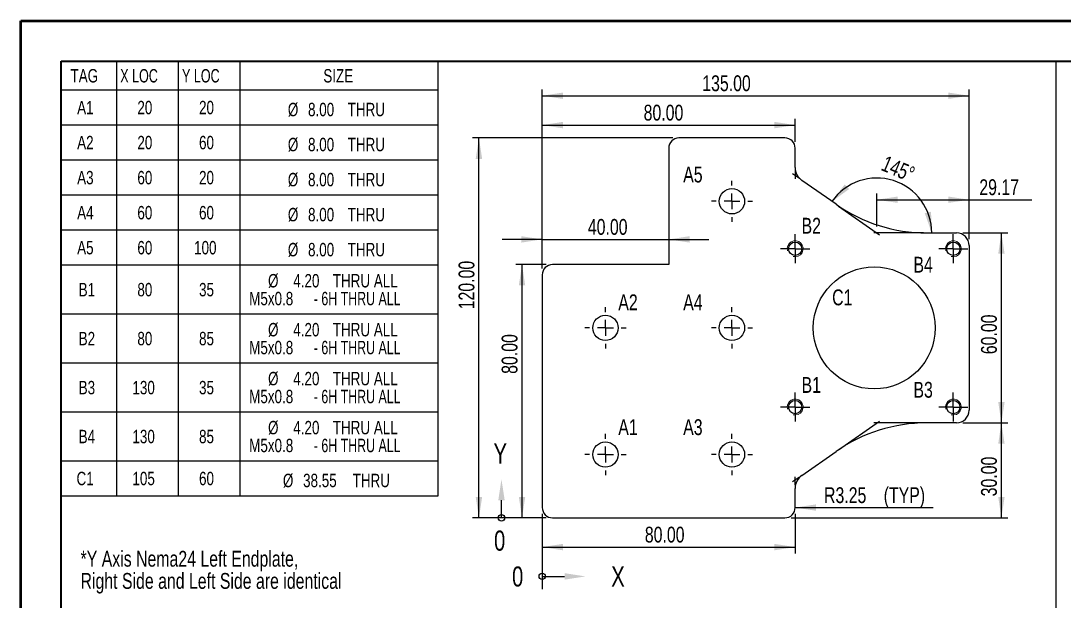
# Model space of a CAD drawing. Header units: millimetres. Extents: x 0 to 279, y 0 to 216.
# Drawn here: x 0 to 164.9, y 124.3 to 215.9 of the extents above; entities that cross this region are included whole.
import ezdxf

# ---------------------------------------------------------------- set-up
doc = ezdxf.new("R2010")
doc.units = ezdxf.units.MM
doc.layers.add('DIM', color=1, linetype='Continuous')
doc.layers.add('PAGE_BORDER', color=7, linetype='Continuous')
doc.styles.add('SLDTEXTSTYLE0', font='TXT', dxfattribs={"width": 0.75})
doc.styles.add('SLDTEXTSTYLE1', font='TXT', dxfattribs={"width": 0.7})
doc.styles.add('SLDTEXTSTYLE2', font='TXT', dxfattribs={"width": 0.692308})
doc.dimstyles.new('SLDDIMSTYLE0', dxfattribs={"dimtxt": 2.5, "dimasz": 3.302, "dimexe": 0, "dimexo": 0.0625, "dimtad": 1, "dimlfac": 2, "dimrnd": 1e-09, "dimzin": 12, "dimdsep": 46, "dimtxsty": 'SLDTEXTSTYLE0', "dimsah": 1, "dimcen": 0.09, "dimadec": 0, "dimazin": 3, "dimtfac": 1, "dimtofl": 0, "dimtmove": 0, "dimatfit": 3, "dimfxl": 0, "dimfrac": 2, "dimtolj": 1, "dimtzin": 12, "dimarcsym": 0})
doc.dimstyles.new('SLDDIMSTYLE1', dxfattribs={"dimtxt": 2.5, "dimasz": 3.302, "dimexe": 0, "dimexo": 0.0625, "dimtad": 1, "dimlfac": 2, "dimrnd": 1e-09, "dimzin": 4, "dimdsep": 46, "dimtxsty": 'SLDTEXTSTYLE0', "dimsah": 1, "dimcen": 0.09, "dimadec": 0, "dimazin": 1, "dimtfac": 1, "dimtofl": 0, "dimtmove": 0, "dimatfit": 3, "dimfxl": 0, "dimfrac": 2, "dimtolj": 1, "dimtzin": 12, "dimarcsym": 0})
doc.dimstyles.new('SLDDIMSTYLE2', dxfattribs={"dimtxt": 2.5, "dimasz": 3.302, "dimexe": 0, "dimexo": 0.0625, "dimtad": 1, "dimlfac": 2, "dimrnd": 1e-09, "dimzin": 4, "dimdsep": 46, "dimtxsty": 'SLDTEXTSTYLE0', "dimsah": 1, "dimcen": 0.09, "dimadec": 0, "dimazin": 1, "dimtfac": 1, "dimtmove": 0, "dimatfit": 0, "dimfxl": 0, "dimfrac": 2, "dimtolj": 1, "dimtzin": 12, "dimarcsym": 0})
doc.dimstyles.new('SLDDIMSTYLE3', dxfattribs={"dimtxt": 2.5, "dimasz": 3.302, "dimexe": 0, "dimexo": 0.0625, "dimtad": 1, "dimlfac": 2, "dimrnd": 1e-09, "dimzin": 12, "dimdsep": 46, "dimtxsty": 'SLDTEXTSTYLE0', "dimsah": 1, "dimcen": 0, "dimadec": 0, "dimazin": 3, "dimtfac": 1, "dimtofl": 0, "dimtmove": 0, "dimatfit": 3, "dimfxl": 0, "dimfrac": 2, "dimtolj": 1, "dimtzin": 12, "dimarcsym": 0})
doc.dimstyles.new('SLDDIMSTYLE4', dxfattribs={"dimtxt": 2.5, "dimasz": 3.302, "dimexe": 0, "dimexo": 0.0625, "dimtad": 1, "dimdec": 4, "dimlfac": 2, "dimzin": 12, "dimdsep": 46, "dimtxsty": 'SLDTEXTSTYLE0', "dimsah": 1, "dimcen": 0.09, "dimazin": 3, "dimtfac": 1, "dimtofl": 0, "dimtmove": 0, "dimatfit": 3, "dimfxl": 0, "dimfrac": 2, "dimtolj": 1, "dimtzin": 12, "dimarcsym": 0})

# ---------------------------------------------------------------- blocks, each defined once
blk = doc.blocks.new('SW_NOTE_0')
at = {"layer": 'DIM', "color": 0, "char_height": 2.5, "attachment_point": 1, "style": 'SLDTEXTSTYLE0'}
for s, insert in [('*Y Axis Nema24 Left Endplate,', (0, 3.22)), ('Right Side and Left Side are identical', (0, -0.28))]:
    blk.add_mtext(s, dxfattribs=dict(at, insert=insert))
blk = doc.blocks.new('SW_TABLEANNOTATION_0')
at = {"layer": 'PAGE_BORDER', "color": 0}
for p, q in [((0, 0), (0, -68.54)), ((59.61, 0), (0, 0)), ((8.75, 0), (8.75, -4.42)), ((18.52, 0), (18.52, -4.42)), ((28.25, 0), (28.25, -4.42)), ((59.61, -68.54), (59.61, 0)), ((0, -4.42), (59.61, -4.42)), ((8.75, -4.42), (8.75, -68.54)), ((18.52, -4.42), (18.52, -68.54)), ((28.25, -4.42), (28.25, -68.54)), ((0, -9.95), (59.61, -9.95)), ((0, -15.48), (59.61, -15.48)), ((0, -21.01), (59.61, -21.01)), ((0, -26.55), (59.61, -26.55)), ((0, -32.08), (59.61, -32.08)), ((0, -39.81), (59.61, -39.81)), ((0, -47.54), (59.61, -47.54)), ((0, -55.27), (59.61, -55.27)), ((0, -63.01), (59.61, -63.01)), ((0, -68.54), (59.61, -68.54))]:
    blk.add_line(p, q, dxfattribs=at)
at = {"layer": 'PAGE_BORDER', "color": 0, "attachment_point": 1}
for s, insert, char_height, style in [('TAG', (1.5, -1.15), 2.117, 'SLDTEXTSTYLE0'), ('X LOC', (9.36, -1.15), 2.117, 'SLDTEXTSTYLE1'), ('Y LOC', (19.13, -1.15), 2.117, 'SLDTEXTSTYLE1'), ('SIZE', (41.47, -1.15), 2.117, 'SLDTEXTSTYLE0'), ('A1', (2.55, -6.17), 2.117, 'SLDTEXTSTYLE0'), ('20', (12.07, -6.17), 2.117, 'SLDTEXTSTYLE0'), ('20', (21.82, -6.17), 2.117, 'SLDTEXTSTYLE0'), ('%%c', (35.86, -6.48), 2.117, 'SLDTEXTSTYLE0'), ('8.00', (39.05, -6.48), 2.117, 'SLDTEXTSTYLE0'), ('THRU', (45.32, -6.48), 2.117, 'SLDTEXTSTYLE0'), ('A2', (2.55, -11.7), 2.117, 'SLDTEXTSTYLE0'), ('20', (12.07, -11.7), 2.117, 'SLDTEXTSTYLE0'), ('60', (21.82, -11.7), 2.117, 'SLDTEXTSTYLE0'), ('%%c', (35.86, -12.01), 2.117, 'SLDTEXTSTYLE0'), ('8.00', (39.05, -12.01), 2.117, 'SLDTEXTSTYLE0'), ('THRU', (45.32, -12.01), 2.117, 'SLDTEXTSTYLE0'), ('A3', (2.55, -17.24), 2.117, 'SLDTEXTSTYLE0'), ('60', (12.07, -17.24), 2.117, 'SLDTEXTSTYLE0'), ('20', (21.82, -17.24), 2.117, 'SLDTEXTSTYLE0'), ('%%c', (35.86, -17.55), 2.117, 'SLDTEXTSTYLE0'), ('8.00', (39.05, -17.55), 2.117, 'SLDTEXTSTYLE0'), ('THRU', (45.32, -17.55), 2.117, 'SLDTEXTSTYLE0'), ('A4', (2.55, -22.77), 2.117, 'SLDTEXTSTYLE0'), ('60', (12.07, -22.77), 2.117, 'SLDTEXTSTYLE0'), ('60', (21.82, -22.77), 2.117, 'SLDTEXTSTYLE0'), ('%%c', (35.86, -23.08), 2.117, 'SLDTEXTSTYLE0'), ('8.00', (39.05, -23.08), 2.117, 'SLDTEXTSTYLE0'), ('THRU', (45.32, -23.08), 2.117, 'SLDTEXTSTYLE0'), ('A5', (2.55, -28.3), 2.117, 'SLDTEXTSTYLE0'), ('60', (12.07, -28.3), 2.117, 'SLDTEXTSTYLE0'), ('100', (21.04, -28.3), 2.117, 'SLDTEXTSTYLE0'), ('%%c', (35.86, -28.61), 2.117, 'SLDTEXTSTYLE0'), ('8.00', (39.05, -28.61), 2.117, 'SLDTEXTSTYLE0'), ('THRU', (45.32, -28.61), 2.117, 'SLDTEXTSTYLE0'), ('%%c', (32.73, -33.52), 2.117, 'SLDTEXTSTYLE0'), ('4.20', (36.72, -33.52), 2.117, 'SLDTEXTSTYLE0'), ('THRU ALL', (42.97, -33.52), 2.117, 'SLDTEXTSTYLE0'), ('B1', (2.79, -34.93), 2.117, 'SLDTEXTSTYLE0'), ('80', (12.07, -34.93), 2.117, 'SLDTEXTSTYLE0'), ('35', (21.82, -34.93), 2.117, 'SLDTEXTSTYLE0'), ('M5x0.8', (29.75, -36.34), 2.117, 'SLDTEXTSTYLE0'), ('- 6H THRU ALL', (39.96, -36.34), 2.1167, 'SLDTEXTSTYLE2'), ('%%c', (32.73, -41.25), 2.117, 'SLDTEXTSTYLE0'), ('4.20', (36.72, -41.25), 2.117, 'SLDTEXTSTYLE0'), ('B2', (2.79, -42.66), 2.117, 'SLDTEXTSTYLE0'), ('80', (12.07, -42.66), 2.117, 'SLDTEXTSTYLE0'), ('85', (21.82, -42.66), 2.117, 'SLDTEXTSTYLE0'), ('THRU ALL', (42.97, -41.25), 2.117, 'SLDTEXTSTYLE0'), ('M5x0.8', (29.75, -44.08), 2.117, 'SLDTEXTSTYLE0'), ('- 6H THRU ALL', (39.96, -44.08), 2.1167, 'SLDTEXTSTYLE2'), ('%%c', (32.73, -48.98), 2.117, 'SLDTEXTSTYLE0'), ('4.20', (36.72, -48.98), 2.117, 'SLDTEXTSTYLE0'), ('THRU ALL', (42.97, -48.98), 2.117, 'SLDTEXTSTYLE0'), ('B3', (2.79, -50.4), 2.117, 'SLDTEXTSTYLE0'), ('130', (11.29, -50.4), 2.117, 'SLDTEXTSTYLE0'), ('35', (21.82, -50.4), 2.117, 'SLDTEXTSTYLE0'), ('M5x0.8', (29.75, -51.81), 2.117, 'SLDTEXTSTYLE0'), ('- 6H THRU ALL', (39.96, -51.81), 2.1167, 'SLDTEXTSTYLE2'), ('%%c', (32.73, -56.72), 2.117, 'SLDTEXTSTYLE0'), ('4.20', (36.72, -56.72), 2.117, 'SLDTEXTSTYLE0'), ('THRU ALL', (42.97, -56.72), 2.117, 'SLDTEXTSTYLE0'), ('B4', (2.79, -58.13), 2.117, 'SLDTEXTSTYLE0'), ('130', (11.29, -58.13), 2.117, 'SLDTEXTSTYLE0'), ('85', (21.82, -58.13), 2.117, 'SLDTEXTSTYLE0'), ('M5x0.8', (29.75, -59.54), 2.117, 'SLDTEXTSTYLE0'), ('- 6H THRU ALL', (39.96, -59.54), 2.1167, 'SLDTEXTSTYLE2'), ('C1', (2.45, -64.76), 2.117, 'SLDTEXTSTYLE0'), ('105', (11.29, -64.76), 2.117, 'SLDTEXTSTYLE0'), ('60', (21.82, -64.76), 2.117, 'SLDTEXTSTYLE0'), ('%%c', (35.08, -65.07), 2.117, 'SLDTEXTSTYLE0'), ('38.55', (38.27, -65.07), 2.117, 'SLDTEXTSTYLE0'), ('THRU', (46.1, -65.07), 2.117, 'SLDTEXTSTYLE0')]:
    blk.add_mtext(s, dxfattribs=dict(at, insert=insert, char_height=char_height, style=style))
blk = doc.blocks.new('_D')
at = {"layer": 'DIM'}
for p, q in [((135.34, 183.41), (135.34, 188.65)), ((149.92, 181.41), (149.92, 188.65)), ((135.34, 187.65), (149.92, 187.65)), ((149.92, 187.65), (159.84, 187.65))]:
    blk.add_line(p, q, dxfattribs=at)
for points in [[(135.34, 187.65), (138.64, 187.15), (138.64, 188.16)], [(149.92, 187.65), (146.62, 188.16), (146.62, 187.15)]]:
    blk.add_solid(points, dxfattribs=at)
at = {"layer": 'DIM', "insert": (151.53, 190.88), "char_height": 2.5, "attachment_point": 1, "style": 'SLDTEXTSTYLE0'}
blk.add_mtext('29.17', dxfattribs=at)
blk = doc.blocks.new('_D_1')
at = {"layer": 'DIM'}
for p, q in [((103.05, 197.41), (71.42, 197.41)), ((72.42, 137.41), (72.42, 197.41)), ((83.05, 137.41), (71.42, 137.41))]:
    blk.add_line(p, q, dxfattribs=at)
for points in [[(72.42, 197.41), (71.91, 194.11), (72.93, 194.11)], [(72.42, 137.41), (72.93, 140.71), (71.91, 140.71)]]:
    blk.add_solid(points, dxfattribs=at)
at = {"layer": 'DIM', "insert": (69.2, 170.34), "char_height": 2.5, "attachment_point": 1, "rotation": 90, "style": 'SLDTEXTSTYLE0'}
blk.add_mtext('120.00', dxfattribs=at)
blk = doc.blocks.new('_D_2')
at = {"layer": 'DIM'}
for p, q in [((83.05, 177.41), (78.23, 177.41)), ((79.23, 137.41), (79.23, 177.41)), ((83.05, 137.41), (78.23, 137.41))]:
    blk.add_line(p, q, dxfattribs=at)
for points in [[(79.23, 177.41), (78.73, 174.11), (79.74, 174.11)], [(79.23, 137.41), (79.74, 140.71), (78.73, 140.71)]]:
    blk.add_solid(points, dxfattribs=at)
at = {"layer": 'DIM', "insert": (76.01, 160.15), "char_height": 2.5, "attachment_point": 1, "rotation": 90, "style": 'SLDTEXTSTYLE0'}
blk.add_mtext('80.00', dxfattribs=at)
blk = doc.blocks.new('_D_3')
at = {"layer": 'DIM'}
for p, q in [((82.42, 176.78), (82.42, 182.39)), ((82.42, 181.39), (76.07, 181.39)), ((82.42, 181.39), (102.42, 181.39)), ((102.42, 181.39), (108.77, 181.39))]:
    blk.add_line(p, q, dxfattribs=at)
for points in [[(82.42, 181.39), (79.12, 181.89), (79.12, 180.88)], [(102.42, 181.39), (105.72, 180.88), (105.72, 181.89)]]:
    blk.add_solid(points, dxfattribs=at)
at = {"layer": 'DIM', "insert": (89.64, 184.61), "char_height": 2.5, "attachment_point": 1, "style": 'SLDTEXTSTYLE0'}
blk.add_mtext('40.00', dxfattribs=at)
blk = doc.blocks.new('_D_4')
at = {"layer": 'DIM'}
for p, q in [((82.42, 176.78), (82.42, 200.44)), ((122.42, 196.78), (122.42, 200.44)), ((82.42, 199.44), (122.42, 199.44))]:
    blk.add_line(p, q, dxfattribs=at)
for points in [[(82.42, 199.44), (85.72, 198.93), (85.72, 199.95)], [(122.42, 199.44), (119.12, 199.95), (119.12, 198.93)]]:
    blk.add_solid(points, dxfattribs=at)
at = {"layer": 'DIM', "insert": (98.46, 202.66), "char_height": 2.5, "attachment_point": 1, "style": 'SLDTEXTSTYLE0'}
blk.add_mtext('80.00', dxfattribs=at)
blk = doc.blocks.new('_D_5')
at = {"layer": 'DIM'}
for p, q in [((82.42, 176.78), (82.42, 205.08)), ((149.92, 181.41), (149.92, 205.08)), ((82.42, 204.08), (149.92, 204.08))]:
    blk.add_line(p, q, dxfattribs=at)
for points in [[(82.42, 204.08), (85.72, 203.57), (85.72, 204.58)], [(149.92, 204.08), (146.62, 204.58), (146.62, 203.57)]]:
    blk.add_solid(points, dxfattribs=at)
at = {"layer": 'DIM', "insert": (107.73, 207.3), "char_height": 2.5, "attachment_point": 1, "style": 'SLDTEXTSTYLE0'}
blk.add_mtext('135.00', dxfattribs=at)
blk = doc.blocks.new('_D_6')
at = {"layer": 'DIM'}
for p, q in [((148.92, 152.41), (156.02, 152.41)), ((155.02, 137.41), (155.02, 152.41)), ((121.8, 137.41), (156.02, 137.41))]:
    blk.add_line(p, q, dxfattribs=at)
for points in [[(155.02, 152.41), (154.52, 149.11), (155.53, 149.11)], [(155.02, 137.41), (155.53, 140.71), (154.52, 140.71)]]:
    blk.add_solid(points, dxfattribs=at)
at = {"layer": 'DIM', "insert": (151.8, 140.8), "char_height": 2.5, "attachment_point": 1, "rotation": 90, "style": 'SLDTEXTSTYLE0'}
blk.add_mtext('30.00', dxfattribs=at)
blk = doc.blocks.new('_D_7')
at = {"layer": 'DIM'}
for p, q in [((148.92, 182.41), (156.02, 182.41)), ((155.02, 152.41), (155.02, 182.41)), ((148.92, 152.41), (156.02, 152.41))]:
    blk.add_line(p, q, dxfattribs=at)
for points in [[(155.02, 182.41), (154.52, 179.11), (155.53, 179.11)], [(155.02, 152.41), (155.53, 155.71), (154.52, 155.71)]]:
    blk.add_solid(points, dxfattribs=at)
at = {"layer": 'DIM', "insert": (151.8, 163.25), "char_height": 2.5, "attachment_point": 1, "rotation": 90, "style": 'SLDTEXTSTYLE0'}
blk.add_mtext('60.00', dxfattribs=at)
blk = doc.blocks.new('_D_8')
at = {"layer": 'DIM'}
for p, q in [((82.42, 138.03), (82.42, 131.79)), ((122.42, 138.03), (122.42, 131.79)), ((82.42, 132.79), (122.42, 132.79))]:
    blk.add_line(p, q, dxfattribs=at)
for points in [[(82.42, 132.79), (85.72, 132.28), (85.72, 133.3)], [(122.42, 132.79), (119.12, 133.3), (119.12, 132.28)]]:
    blk.add_solid(points, dxfattribs=at)
at = {"layer": 'DIM', "insert": (98.65, 136.01), "char_height": 2.5, "attachment_point": 1, "style": 'SLDTEXTSTYLE0'}
blk.add_mtext('80.00', dxfattribs=at)
blk = doc.blocks.new('_D_9')
at = {"layer": 'DIM'}
blk.add_line((122.42, 139.03), (144.22, 139.03), dxfattribs=at)
blk.add_solid([(122.42, 139.03), (125.72, 138.53), (125.72, 139.54)], dxfattribs=at)
at = {"layer": 'DIM', "char_height": 2.5, "attachment_point": 1, "style": 'SLDTEXTSTYLE0'}
for s, insert in [('R3.25', (126.98, 142.24)), ('(TYP)', (136.41, 142.24))]:
    blk.add_mtext(s, dxfattribs=dict(at, insert=insert))
blk = doc.blocks.new('_D_10')
at = {"layer": 'DIM'}
blk.add_arc((135.34, 182.41), 8.67, 360, 145, dxfattribs=at)
for points in [[(128.24, 187.38), (130.95, 189.34), (130.23, 190.06)], [(144, 182.41), (143.9, 185.75), (142.9, 185.56)]]:
    blk.add_solid(points, dxfattribs=at)
at = {"layer": 'DIM', "insert": (136.8, 194.7), "char_height": 2.5, "attachment_point": 1, "rotation": 337.0643, "style": 'SLDTEXTSTYLE0'}
blk.add_mtext('145°', dxfattribs=at)
blk = doc.blocks.new('SW_CENTERMARKSYMBOL_0')
at = {"layer": 'DIM', "color": 0}
for p, q in [((0, 2.5), (0, 3.25)), ((-2.5, 0), (-3.25, 0)), ((0, 0), (-1.25, 0)), ((0, 0), (0, 1.25)), ((0, 0), (0, -1.25)), ((0, 0), (1.25, 0)), ((2.5, 0), (3.25, 0)), ((0, -2.5), (0, -3.25))]:
    blk.add_line(p, q, dxfattribs=at)
blk = doc.blocks.new('SW_CENTERMARKSYMBOL_1')
at = {"layer": 'DIM', "color": 0}
for p, q in [((0, 2.5), (0, 3.25)), ((-2.5, 0), (-3.25, 0)), ((0, 0), (-1.25, 0)), ((0, 0), (0, 1.25)), ((0, 0), (0, -1.25)), ((0, 0), (1.25, 0)), ((2.5, 0), (3.25, 0)), ((0, -2.5), (0, -3.25))]:
    blk.add_line(p, q, dxfattribs=at)
blk = doc.blocks.new('SW_CENTERMARKSYMBOL_2')
at = {"layer": 'DIM', "color": 0}
for p, q in [((0, 2.5), (0, 3.25)), ((-2.5, 0), (-3.25, 0)), ((0, 0), (-1.25, 0)), ((0, 0), (0, 1.25)), ((0, 0), (0, -1.25)), ((0, 0), (1.25, 0)), ((2.5, 0), (3.25, 0)), ((0, -2.5), (0, -3.25))]:
    blk.add_line(p, q, dxfattribs=at)
blk = doc.blocks.new('SW_CENTERMARKSYMBOL_3')
at = {"layer": 'DIM', "color": 0}
for p, q in [((0, 2.5), (0, 3.25)), ((-2.5, 0), (-3.25, 0)), ((0, 0), (-1.25, 0)), ((0, 0), (0, 1.25)), ((0, 0), (0, -1.25)), ((0, 0), (1.25, 0)), ((2.5, 0), (3.25, 0)), ((0, -2.5), (0, -3.25))]:
    blk.add_line(p, q, dxfattribs=at)
blk = doc.blocks.new('SW_CENTERMARKSYMBOL_4')
at = {"layer": 'DIM', "color": 0}
for p, q in [((0, 2.5), (0, 3.25)), ((-2.5, 0), (-3.25, 0)), ((0, 0), (-1.25, 0)), ((0, 0), (0, 1.25)), ((0, 0), (0, -1.25)), ((0, 0), (1.25, 0)), ((2.5, 0), (3.25, 0)), ((0, -2.5), (0, -3.25))]:
    blk.add_line(p, q, dxfattribs=at)
blk = doc.blocks.new('SW_CENTERMARKSYMBOL_5')
at = {"layer": 'DIM', "color": 0}
for p, q in [((0, 1.25), (0, 2.3)), ((-1.25, 0), (-2.3, 0)), ((0, 0), (-1.25, 0)), ((0, 0), (0, 1.25)), ((0, 0), (0, -1.25)), ((0, 0), (1.25, 0)), ((1.25, 0), (2.3, 0)), ((0, -1.25), (0, -2.3))]:
    blk.add_line(p, q, dxfattribs=at)
blk = doc.blocks.new('SW_CENTERMARKSYMBOL_6')
at = {"layer": 'DIM', "color": 0}
for p, q in [((0, 1.25), (0, 2.3)), ((-1.25, 0), (-2.3, 0)), ((0, 0), (-1.25, 0)), ((0, 0), (0, 1.25)), ((0, 0), (0, -1.25)), ((0, 0), (1.25, 0)), ((1.25, 0), (2.3, 0)), ((0, -1.25), (0, -2.3))]:
    blk.add_line(p, q, dxfattribs=at)
blk = doc.blocks.new('SW_CENTERMARKSYMBOL_7')
at = {"layer": 'DIM', "color": 0}
for p, q in [((0, 1.25), (0, 2.3)), ((-1.25, 0), (-2.3, 0)), ((0, 0), (-1.25, 0)), ((0, 0), (0, 1.25)), ((0, 0), (0, -1.25)), ((0, 0), (1.25, 0)), ((1.25, 0), (2.3, 0)), ((0, -1.25), (0, -2.3))]:
    blk.add_line(p, q, dxfattribs=at)
blk = doc.blocks.new('SW_CENTERMARKSYMBOL_8')
at = {"layer": 'DIM', "color": 0}
for p, q in [((0, 1.25), (0, 2.3)), ((-1.25, 0), (-2.3, 0)), ((0, 0), (-1.25, 0)), ((0, 0), (0, 1.25)), ((0, 0), (0, -1.25)), ((0, 0), (1.25, 0)), ((1.25, 0), (2.3, 0)), ((0, -1.25), (0, -2.3))]:
    blk.add_line(p, q, dxfattribs=at)
blk = doc.blocks.new('SW_DATUMORIGIN_0')
at = {"layer": 'DIM', "color": 0}
for p, q in [((-6.44, 1), (-6.44, 3.79)), ((-1, 1), (-8.44, 1)), ((0, 0), (0, -10.25)), ((0, -8.25), (3.53, -8.25))]:
    blk.add_line(p, q, dxfattribs=at)
for centre in [(-6.44, 1), (0, -8.25)]:
    blk.add_circle(centre, 0.5, dxfattribs=at)
for points in [[(-6.44, 7.09), (-6.94, 3.79), (-5.93, 3.79)], [(6.84, -8.25), (3.53, -7.74), (3.53, -8.76)]]:
    blk.add_solid(points, dxfattribs=at)
at = {"layer": 'DIM', "color": 0, "char_height": 3.17, "attachment_point": 1, "style": 'SLDTEXTSTYLE0'}
for s, insert in [('Y', (-7.69, 12.75)), ('0', (-7.61, -1.02)), ('0', (-4.76, -6.68)), ('X', (10.92, -6.68))]:
    blk.add_mtext(s, dxfattribs=dict(at, insert=insert))

msp = doc.modelspace()

# ---------------------------------------------------------------- linework, layer by layer
at = {"color": 7, "linetype": 'Continuous', "lineweight": 50}
for p, q in [((0, 0), (0, 215.9)), ((0, 215.9), (279.4, 215.9))]:
    msp.add_line(p, q, dxfattribs=at)
at = {"color": 7, "linetype": 'Continuous', "lineweight": 25}
for p, q in [((120.796675, 197.409477), (104.046675, 197.409477)), ((102.421675, 195.784477), (102.421675, 177.409477)), ((122.421675, 192.753691), (122.421675, 195.784477)), ((128.879185, 186.930676), (123.487734, 190.705811)), ((143.218596, 182.409477), (147.921675, 182.409477)), ((149.921675, 180.409477), (149.921675, 154.409477)), ((102.421675, 177.409477), (84.046675, 177.409477)), ((82.421675, 175.784477), (82.421675, 139.034477)), ((147.921675, 152.409477), (143.218596, 152.409477)), ((123.487734, 144.113144), (128.879185, 147.888278)), ((122.421675, 139.034477), (122.421675, 142.065264)), ((84.046675, 137.409477), (120.796675, 137.409477))]:
    msp.add_line(p, q, dxfattribs=at)
for centre, radius in [((112.421675, 187.409477), 2), ((122.421675, 179.909477), 1.05), ((147.421675, 179.909477), 1.05), ((134.921675, 167.409477), 9.6375), ((92.421675, 167.409477), 2), ((112.421675, 167.409477), 2), ((122.421675, 154.909477), 1.05), ((147.421675, 154.909477), 1.05), ((92.421675, 147.409477), 2), ((112.421675, 147.409477), 2)]:
    msp.add_circle(centre, radius, dxfattribs=at)
for centre, radius, start, end in [((104.046675, 195.784477), 1.625, 90, 180), ((120.796675, 195.784477), 1.625, 0, 90), ((124.921675, 192.753691), 2.5, 180, 235), ((143.218596, 207.409477), 25, 235, 270), ((147.921675, 180.409477), 2, 0, 90), ((84.046675, 175.784477), 1.625, 90, 180), ((147.921675, 154.409477), 2, 270, 0), ((143.218596, 127.409477), 25, 90, 125), ((124.921675, 142.065264), 2.5, 125, 180), ((84.046675, 139.034477), 1.625, 180, 270), ((120.796675, 139.034477), 1.625, 270, 0)]:
    msp.add_arc(centre, radius, start, end, dxfattribs=at)
at = {"color": 7, "linetype": 'Continuous', "lineweight": 18}
for centre in [(122.421675, 179.909477), (147.421675, 179.909477), (122.421675, 154.909477), (147.421675, 154.909477)]:
    msp.add_arc(centre, 1.25, 255, 195, dxfattribs=at)
at = {"layer": 'DIM'}
for p, q in [((123.078158, 190.992599), (122.012099, 191.739062)), ((122.421675, 192.253691), (122.421675, 190.952273)), ((129.288761, 186.643888), (135.745702, 182.122689)), ((142.718596, 182.409477), (134.836126, 182.409477)), ((129.288761, 148.175067), (135.745702, 152.696266)), ((142.718596, 152.409477), (134.836126, 152.409477)), ((123.078158, 143.826356), (122.012099, 143.079893)), ((122.421675, 142.565264), (122.421675, 143.866681))]:
    msp.add_line(p, q, dxfattribs=at)
at = {"layer": 'PAGE_BORDER'}
for p, q in [((163.699573, 209.55), (6.35, 209.55)), ((6.35, 123.062559), (6.35, 209.55)), ((163.699573, 123.062559), (163.699573, 209.55))]:
    msp.add_line(p, q, dxfattribs=at)
at = {"layer": 'PAGE_BORDER', "lineweight": 35}
for p, q in [((6.35, 209.55), (273.05, 209.55)), ((6.35, 6.35), (6.35, 209.55))]:
    msp.add_line(p, q, dxfattribs=at)

# ---------------------------------------------------------------- block references
at = {"layer": 'DIM'}
for name, p in [('SW_CENTERMARKSYMBOL_4', (112.421675, 187.409477)), ('SW_CENTERMARKSYMBOL_8', (122.421675, 179.909477)), ('SW_CENTERMARKSYMBOL_6', (147.421675, 179.909477)), ('SW_CENTERMARKSYMBOL_2', (92.421675, 167.409477)), ('SW_CENTERMARKSYMBOL_3', (112.421675, 167.409477)), ('SW_CENTERMARKSYMBOL_7', (122.421675, 154.909477)), ('SW_CENTERMARKSYMBOL_5', (147.421675, 154.909477)), ('SW_CENTERMARKSYMBOL_1', (92.421675, 147.409477)), ('SW_CENTERMARKSYMBOL_0', (112.421675, 147.409477)), ('SW_DATUMORIGIN_0', (82.421675, 136.409477)), ('SW_NOTE_0', (9.43337, 128.978563))]:
    msp.add_blockref(name, p, dxfattribs=at)
at = {"layer": 'PAGE_BORDER'}
msp.add_blockref('SW_TABLEANNOTATION_0', (6.35, 209.439431), dxfattribs=at)

# ---------------------------------------------------------------- texts
at = {"layer": 'DIM', "char_height": 2.5, "attachment_point": 1, "style": 'SLDTEXTSTYLE0'}
for s, insert in [('A5', (104.713033, 192.879764)), ('B2', (123.425252, 184.79654)), ('B4', (141.113557, 178.643494)), ('C1', (128.261559, 173.479188)), ('A2', (94.451115, 172.702708)), ('A4', (104.713033, 172.702708)), ('B1', (123.425252, 159.646891)), ('B3', (141.113557, 158.886967)), ('A1', (94.451115, 152.981882)), ('A3', (104.713033, 152.981882))]:
    msp.add_mtext(s, dxfattribs=dict(at, insert=insert))

# ---------------------------------------------------------------- dimensions: what is measured, and where the dimension line sits
at = {"layer": 'DIM'}
for base, p1, p2, dimstyle, picture, middle in [((149.921675, 204.07659), (82.421675, 175.784477), (149.921675, 180.409477), 'SLDDIMSTYLE1', '_D_5', (112.809243, 204.07659)), ((122.421675, 199.438988), (82.421675, 175.784477), (122.421675, 195.784477), 'SLDDIMSTYLE1', '_D_4', (102.61864, 199.438988)), ((102.421675, 181.385813), (82.421675, 175.784477), (102.421675, 177.409477), 'SLDDIMSTYLE2', '_D_3', (93.796839, 181.385813)), ((122.421675, 132.789239), (82.421675, 139.034477), (122.421675, 139.034477), 'SLDDIMSTYLE1', '_D_8', (102.810726, 132.789239))]:
    dim = msp.add_linear_dim(base=base, p1=p1, p2=p2, dimstyle=dimstyle, dxfattribs=at)
    dim.commit()
    dim.dimension.update_dxf_attribs({"geometry": picture, "text_midpoint": middle, "dimtype": 160})
for base, p1, p2, angle, dimstyle, picture, middle in [((72.421675, 197.409477), (84.046675, 137.409477), (104.046675, 197.409477), 90, 'SLDDIMSTYLE1', '_D_1', (72.421675, 175.420825)), ((149.921675, 187.654736), (135.336126, 182.409477), (149.921675, 180.409477), 0, 'SLDDIMSTYLE0', '_D', (155.688207, 187.654736)), ((155.024197, 182.409477), (147.921675, 152.409477), (147.921675, 182.409477), 90, 'SLDDIMSTYLE1', '_D_7', (155.024197, 167.40678)), ((79.233866, 177.409477), (84.046675, 137.409477), (84.046675, 177.409477), 90, 'SLDDIMSTYLE1', '_D_2', (79.233866, 164.302325)), ((155.024197, 152.409477), (120.796675, 137.409477), (147.921675, 152.409477), 90, 'SLDDIMSTYLE1', '_D_6', (155.024197, 144.953861))]:
    dim = msp.add_linear_dim(base=base, p1=p1, p2=p2, angle=angle, dimstyle=dimstyle, dxfattribs=at)
    dim.commit()
    dim.dimension.update_dxf_attribs({"geometry": picture, "text_midpoint": middle, "dimtype": 160})
dim = msp.add_angular_dim_2l(base=(137.941836, 190.673734), line1=((143.218596, 182.409477), (147.921675, 182.409477)), line2=((128.879185, 186.930676), (123.487734, 190.705811)), dimstyle='SLDDIMSTYLE4', dxfattribs=at)
dim.commit()
dim.dimension.update_dxf_attribs({"geometry": '_D_10', "text_midpoint": (138.712985, 190.389733), "dimtype": 162})
dim = msp.add_radius_dim(center=(120.796675, 139.034477), mpoint=(122.421675, 139.034477), text='<> (TYP)', dimstyle='SLDDIMSTYLE3', dxfattribs=at)
dim.commit()
dim.dimension.update_dxf_attribs({"geometry": '_D_9', "text_midpoint": (135.732365, 139.034487), "dimtype": 164})

doc.saveas('drawing.dxf')
